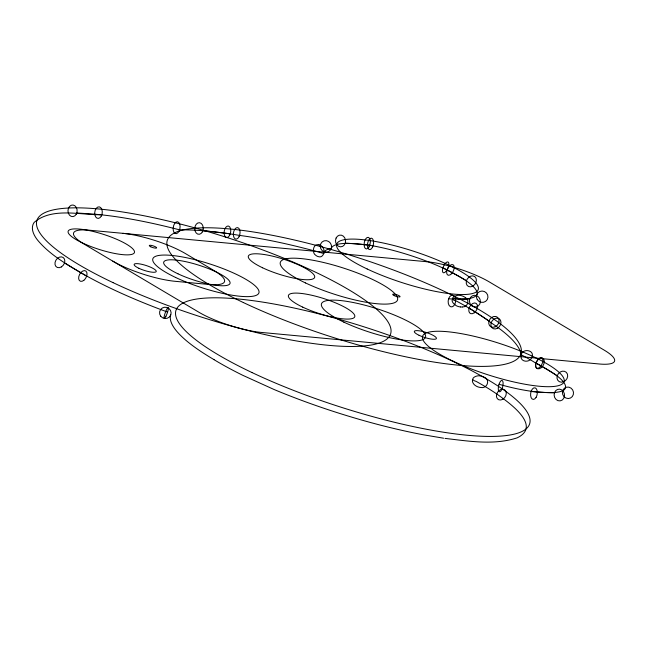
<?xml version="1.0" encoding="UTF-8"?>
<svg xmlns="http://www.w3.org/2000/svg" width="647" height="647" viewBox="0 0 647 647"><rect width="100%" height="100%" fill="white"/><g stroke="black" fill="none" stroke-linecap="round" stroke-linejoin="round"><path stroke-width="0.97" d="M319.02 244.792C312.671 243.215 311.894 253.284 315.671 255.209A9.713 7.303 -86.3 0 0 318.308 256.624C323.565 258.711 326.371 249.629 321.648 246.216M324.107 252.476L324.123 252.387A66.56 14.97 17.8 0 1 330.908 248.529L331.329 248.424M324.187 252.467L323.88 253.527L319.262 252.249A179.688 40.421 17.8 0 0 239.867 235.451L239.333 235.371A165.171 37.154 17.8 0 0 216.486 232.136L202.932 230.664M472.569 379.393C471.687 382.337 474.073 385.078 476.564 386.291A10.667 10.352 -5.9 0 0 480.389 387.432C487.676 389.154 490.62 379.045 483.738 377.007A10.667 10.336 -5.3 0 0 479.904 375.883C476.119 374.993 468.315 379.409 476.232 381.431A169.579 38.149 17.8 0 1 496.726 393.958M462.5 306.993C467.587 307.179 470.11 300.37 465.5 297.644M462.306 307.01L460.518 306.985M469.641 299.019L459.33 299.092C449.188 296.496 451.113 302.804 456.507 305.821A11.379 11.023 -8.4 0 0 460.462 306.945M448.517 298.882L459.483 299.092M542.97 392.373L554.358 392.826M76.807 212.992L89.246 213.793A179.583 40.397 17.8 0 1 177.626 229.362L181.006 229.887A187.638 42.209 17.8 0 1 216.349 232.127L230.3 233.826M345.32 243.167L357.306 243.951A74.826 16.83 17.8 0 1 373.052 245.884A74.623 16.79 17.8 0 1 447.037 269.985A78.974 17.768 17.8 0 1 454.89 274.118L466.455 280.612M531.025 391.516L543.213 392.381A76.888 17.299 17.8 0 0 562.688 390.78M101.878 214.747C80.697 215.184 51.97 206.959 34.105 222.463C30.013 228.27 33.959 235.751 37.906 240.506C51.056 256.058 69.455 265.868 86.674 276.164M369.817 245.173L357.015 243.927A75.189 16.911 17.8 0 0 331.385 248.181M444.99 438.399C468.824 441.125 493.887 445.459 517.212 437.833C542.598 425.58 507.838 401.876 496.726 393.958M443.567 438.197L422.806 434.687A185.325 41.691 17.8 0 1 274.021 389.486L242.415 375.139A187.177 42.104 17.8 0 1 213.963 359.635M499.007 384.278L500.131 384.593A70.814 15.932 17.8 0 0 542.922 392.349M442.912 267.753L455.132 274.247A71.227 16.021 17.8 0 1 476.758 294.911M536.112 363.088L547.233 369.518A74.187 16.685 17.8 0 1 562.761 390.812M64.514 262.933L75.456 269.556M557.196 375.713L546.974 369.364A75.699 17.032 17.8 0 0 536.363 363.428L535.433 362.902A88.979 20.017 17.8 0 0 522.994 355.745L521.191 354.807L521.094 354.208A182.721 41.101 17.8 0 0 491.324 322.918M469.124 308.109L479.419 314.636A147.864 33.264 17.8 0 1 491.041 322.699M489.003 321.017L479.281 314.547A161.176 36.256 17.8 0 0 456.442 301.073C447.457 299.181 456.103 294.377 459.847 295.404A11.379 10.942 -5.9 0 1 463.786 296.585L465.355 297.523M214.052 359.643A185.034 41.626 17.8 0 1 170.751 314.62M476.702 294.895A76.095 17.121 17.8 0 1 459.459 299.076M319.02 244.809A9.713 7.222 -89.3 0 1 321.624 246.256M167.589 312.089A183.497 41.279 17.8 0 1 75.545 269.573M122.881 233.341A46.43 10.441 17.8 0 1 185.365 253.535L214.068 270.583A46.43 10.441 17.8 0 1 209.013 284.47L175.24 281.316A46.43 10.441 17.8 0 1 112.764 261.121M520.924 356.432C520.762 362.061 529.068 362.781 531.357 358.284C536.589 349.671 520.892 347.285 520.924 356.432M426.81 261.72L89.116 230.186A46.43 10.441 17.8 0 0 84.053 244.081L198.888 312.242A46.43 10.441 17.8 0 0 261.364 332.437L599.057 363.97A46.43 10.441 17.8 0 0 604.12 350.084L489.286 281.914A46.43 10.441 17.8 0 0 426.81 261.72M160.739 316.254A5.807 5.653 18.8 0 0 170.679 315.129A5.807 5.653 18.8 0 0 164.581 307.244A5.807 5.653 18.8 0 0 160.739 316.254M502.873 399.231A5.807 4.489 -55.9 0 0 504.66 389.842A5.807 4.489 -55.9 0 0 496.524 394.751A5.807 4.489 -55.9 0 0 502.873 399.231M554.487 392.664A5.896 5.2 82.1 0 0 560.092 400.873A5.896 5.2 82.1 0 0 563.432 391.54A5.896 5.2 82.1 0 0 554.487 392.664M501.821 389.405A5.863 2.111 -77.2 0 0 502.007 380.404A5.863 2.111 -77.2 0 0 498.271 388.564A5.863 2.111 -77.2 0 0 501.821 389.405M562.405 392.244A5.807 5.508 64 0 0 570.484 398.018A5.807 5.508 64 0 0 571.002 388.111A5.807 5.508 64 0 0 562.405 392.244M536.104 397.347A5.88 3.3 -81.2 0 0 535.134 387.852A5.88 3.3 -81.2 0 0 530.621 395.608A5.88 3.3 -81.2 0 0 536.104 397.347M540.277 366.744A5.888 2.911 -64.7 0 0 541.919 357.621A5.888 2.911 -64.7 0 0 535.829 364.374A5.888 2.911 -64.7 0 0 540.277 366.744M563.545 381.787A5.888 4.99 -50.6 0 0 566.262 372.284A5.888 4.99 -50.6 0 0 557.204 375.923A5.888 4.99 -50.6 0 0 563.545 381.787M541.345 367.633A5.823 3.858 -60.4 0 0 542.768 358.381A5.823 3.858 -60.4 0 0 535.546 364.31A5.823 3.858 -60.4 0 0 541.345 367.633M497.47 328.239A5.807 4.626 -54.4 0 0 499.314 318.825A5.807 4.626 -54.4 0 0 490.976 323.54A5.807 4.626 -54.4 0 0 497.47 328.239M474.267 312.776A5.823 3.793 -60.8 0 0 476.241 303.451A5.823 3.793 -60.8 0 0 468.929 308.886A5.823 3.793 -60.8 0 0 474.267 312.776M495.076 326.856A5.823 4.788 -52.8 0 0 497.697 317.442A5.823 4.788 -52.8 0 0 488.946 321.26A5.823 4.788 -52.8 0 0 495.076 326.856M469.617 299.44A5.912 5.435 75.1 0 0 476.338 306.913A5.912 5.435 75.1 0 0 478.756 297.175A5.912 5.435 75.1 0 0 469.617 299.44M477.251 299.537A5.807 5.645 29.5 0 0 487.24 299.593A5.807 5.645 29.5 0 0 482.096 291.037A5.807 5.645 29.5 0 0 477.251 299.537M454.744 304.389A5.888 3.736 -83.1 0 0 452.641 295.194A5.888 3.736 -83.1 0 0 448.331 303.524A5.888 3.736 -83.1 0 0 454.744 304.389M446.268 271.044A5.896 2.402 -66.3 0 0 448.12 262.003A5.896 2.402 -66.3 0 0 442.613 269.031A5.896 2.402 -66.3 0 0 446.268 271.044M451.541 273.721A5.807 3.106 -63.8 0 0 452.997 264.72A5.807 3.106 -63.8 0 0 446.737 271.319A5.807 3.106 -63.8 0 0 451.541 273.721M472.852 286.095A5.88 4.658 -54.8 0 0 474.712 276.56A5.88 4.658 -54.8 0 0 466.309 281.38A5.88 4.658 -54.8 0 0 472.852 286.095M372.502 247.235A5.807 2.952 -80 0 0 371.54 238.185A5.807 2.952 -80 0 0 367.488 246.272A5.807 2.952 -80 0 0 372.502 247.235M336.092 238.047A5.888 5.03 85.4 0 0 340.694 246.839A5.888 5.03 85.4 0 0 344.819 237.983A5.888 5.03 85.4 0 0 336.092 238.047M369.057 246.839A5.888 2.984 -80 0 0 368.45 237.392A5.888 2.984 -80 0 0 364.115 245.164A5.888 2.984 -80 0 0 369.057 246.839M320.249 246.216A5.855 5.588 60.5 0 0 328.773 251.505A5.855 5.588 60.5 0 0 328.692 241.485A5.855 5.588 60.5 0 0 320.249 246.216M239.075 236.681A5.807 3.292 -81.3 0 0 237.586 227.623A5.807 3.292 -81.3 0 0 233.438 235.783A5.807 3.292 -81.3 0 0 239.075 236.681M202.382 231.893A5.823 4.262 -86.6 0 0 199.608 222.714A5.823 4.262 -86.6 0 0 195.062 230.89A5.823 4.262 -86.6 0 0 202.382 231.893M229.556 235.5A5.815 3.267 -81.2 0 0 228.609 226.094A5.815 3.267 -81.2 0 0 224.129 233.729A5.815 3.267 -81.2 0 0 229.556 235.5M179.065 231.157A6.025 3.397 -81.3 0 0 177.545 221.767A6.025 3.397 -81.3 0 0 173.259 230.243A6.025 3.397 -81.3 0 0 179.065 231.157M76.257 214.23A5.815 4.586 -89.4 0 0 73.046 205.026A5.815 4.586 -89.4 0 0 68.364 213.195A5.815 4.586 -89.4 0 0 76.257 214.23M83.843 280.337A5.815 3.607 -61.7 0 0 85.857 271.044A5.815 3.607 -61.7 0 0 78.788 276.609A5.815 3.607 -61.7 0 0 83.843 280.337M101.353 215.977A5.815 3.761 -83.5 0 0 99.226 206.854A5.815 3.761 -83.5 0 0 94.907 215.047A5.815 3.761 -83.5 0 0 101.353 215.977M165.947 316.229A5.807 1.003 -69.9 0 0 168.277 307.56A5.807 1.003 -69.9 0 0 164.484 315.178A5.807 1.003 -69.9 0 0 165.947 316.229M61.384 266.928A5.815 4.48 -56 0 0 63.204 257.514A5.815 4.48 -56 0 0 55.06 262.439A5.815 4.48 -56 0 0 61.384 266.928M343.84 322.125A54.631 12.293 17.8 0 0 425.459 337.322A54.631 12.293 17.8 0 0 351.135 302.109A54.631 12.293 17.8 0 0 343.84 322.125M419.07 335.292A11.606 2.612 17.8 0 0 436.41 338.518A11.606 2.612 17.8 0 0 420.615 331.038A11.606 2.612 17.8 0 0 419.07 335.292M302.699 307.115A34.825 7.837 17.8 0 0 354.726 316.795A34.825 7.837 17.8 0 0 307.349 294.353A34.825 7.837 17.8 0 0 302.699 307.115M305.538 282.957A61.546 13.846 17.8 0 0 397.484 300.079A61.546 13.846 17.8 0 0 313.755 260.409A61.546 13.846 17.8 0 0 305.538 282.957M394.274 295.647A3.866 0.873 17.8 0 0 400.056 296.722A3.866 0.873 17.8 0 0 394.791 294.223A3.866 0.873 17.8 0 0 394.274 295.647M262.585 267.785A34.825 7.837 17.8 0 0 314.612 277.474A34.825 7.837 17.8 0 0 267.235 255.031A34.825 7.837 17.8 0 0 262.585 267.785M175.644 277.482A55.715 12.536 17.8 0 0 258.881 292.978A55.715 12.536 17.8 0 0 183.077 257.069A55.715 12.536 17.8 0 0 175.644 277.482M453.029 361.163A74.292 16.709 17.8 0 0 564.014 381.827A74.292 16.709 17.8 0 0 462.945 333.949A74.292 16.709 17.8 0 0 453.029 361.163M367.189 268.998A74.292 16.709 17.8 0 0 478.182 289.662A74.292 16.709 17.8 0 0 377.112 241.784A74.292 16.709 17.8 0 0 367.189 268.998M243.337 302.537A185.721 41.78 17.8 0 0 520.803 354.2A185.721 41.78 17.8 0 0 268.125 234.505A185.721 41.78 17.8 0 0 243.337 302.537M252.031 372.567A185.721 41.78 17.8 0 0 529.497 424.23A185.721 41.78 17.8 0 0 276.827 304.535A185.721 41.78 17.8 0 0 252.031 372.567M113.015 282.618A185.721 41.78 17.8 0 0 390.481 334.273A185.721 41.78 17.8 0 0 137.811 214.578A185.721 41.78 17.8 0 0 113.015 282.618M138.895 268.295A11.606 2.612 17.8 0 0 156.234 271.522A11.606 2.612 17.8 0 0 140.448 264.041A11.606 2.612 17.8 0 0 138.895 268.295M150.832 246.814A3.866 0.873 17.8 0 0 156.614 247.898A3.866 0.873 17.8 0 0 151.349 245.399A3.866 0.873 17.8 0 0 150.832 246.814M177.965 273.802A34.825 7.837 17.8 0 0 229.992 283.491A34.825 7.837 17.8 0 0 182.616 261.048A34.825 7.837 17.8 0 0 177.965 273.802M82.379 242.9A34.825 7.837 17.8 0 0 134.398 252.589A34.825 7.837 17.8 0 0 87.021 230.146A34.825 7.837 17.8 0 0 82.379 242.9"/></g></svg>
